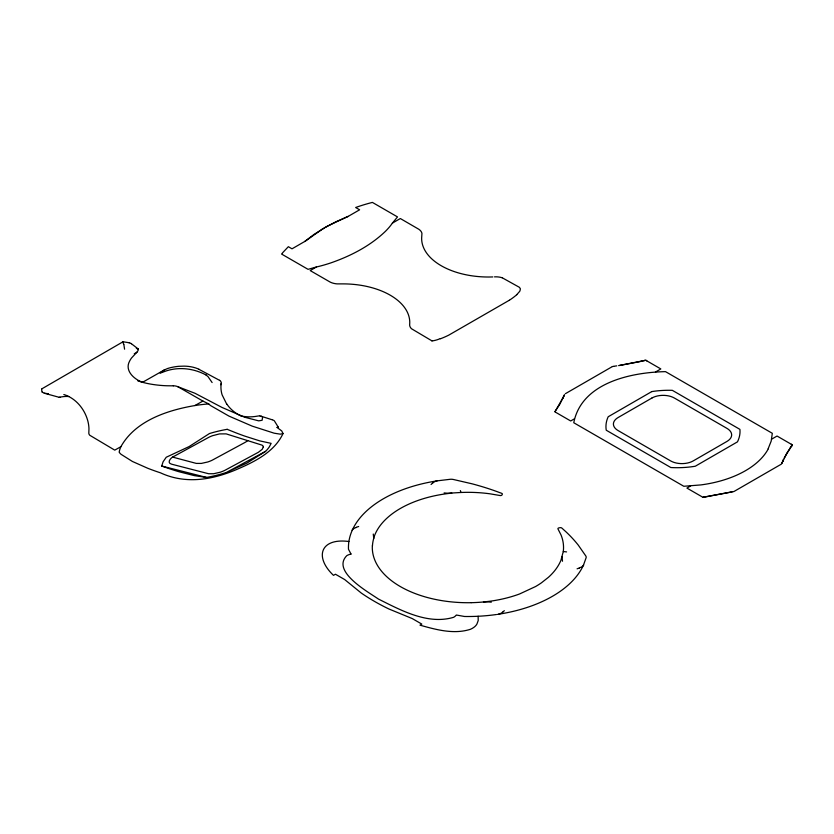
<?xml version="1.0" encoding="UTF-8"?>
<svg xmlns="http://www.w3.org/2000/svg" width="834" height="834" viewBox="0 0 834 834"><rect width="100%" height="100%" fill="white"/><g stroke="black" fill="none" stroke-linecap="round" stroke-linejoin="round"><path stroke-width="1.25" d="M583.487 565.098L586.114 557.758A6.37 3.68 0 0 0 585.833 556.007L578.285 545.144A215.099 124.183 0 0 0 566.119 531.946L561.845 528.068A1.595 0.917 0 0 0 560.104 527.682L559.103 527.839A1.595 0.917 0 0 0 558.019 529.037L561.001 534.896A95.618 55.2 0 0 1 563.284 551.524L560.948 560.281A95.556 55.169 0 0 1 548.428 577.305L541.433 582.82A95.222 54.981 0 0 1 535.543 586.552L519.592 593.964A96.035 55.44 0 0 1 502.975 598.875A95.326 55.034 0 0 1 490.496 601.158L483.48 601.981M226.077 472.565A102.134 58.964 0 0 1 206.509 477.434L194.447 475.651L179.154 471.783A205.821 118.835 0 0 1 161.733 466.029L163.089 461.807L166.247 457.24L189.109 446.576L209.449 433.544A100.653 58.109 0 0 1 227.192 429.312M221.218 383.411L220.937 386.726A78.844 45.516 0 0 0 222.105 394.826L226.681 404.083M768.145 448.765L771.189 441.092L772.315 433.305L665.511 371.641C630.869 372.339 581.559 382.754 573.761 422.744L683.807 486.274L700.862 484.919A91.844 53.022 0 0 0 768.312 448.796M124.579 349.185L123.859 344.567M138.288 349.946L137.464 351.541M283.091 433.419C274.605 451.788 255.048 461.546 237.367 469.188C212.733 479.8 185.805 484.585 160.482 472.826A186.326 107.576 0 0 1 147.681 468.239L132.429 461.473L121.128 454.353A17.941 10.362 0 0 1 119.168 452.174A61.716 35.633 0 0 1 120.857 446.743C135.337 420.795 167.186 410.276 194.875 405.553A92.73 53.543 0 0 1 208.74 403.937A26.667 15.398 0 0 0 210.752 405.678L228.923 416.083L252.149 426.111L274.178 433.19L280.255 434.16L282.987 433.586L281.788 430.99L276.971 427.373A4.785 2.763 0 0 0 278.17 427.008L274.438 420.972A3.836 2.21 0 0 0 273.562 420.294L272.937 420.034M564.399 394.878L563.805 396.254M781.802 463.318L786.848 453.123L792.237 445.283M563.711 396.473L562.919 398.214M564.253 395.149L559.791 404.281L554.975 411.516M781.927 463.099L782.719 461.358M563.346 397.109L555.809 410.338M782.855 461.066L783.522 459.471L783.334 460.055M782.928 460.921L783.199 460.337M784.221 458.033L789.798 448.702M220.676 384.745L221.083 383.911A7.652 4.42 0 0 0 219.665 380.304M790.017 448.056L792.071 445.189M555.517 411.058L555.131 411.61M137.391 351.646L137.047 352.052A8.548 4.941 0 0 1 135.713 353.011L134.253 353.752M431.074 484.502L432.46 483.147M504.32 610.665L503.058 611.895M321.361 229.809L305.39 241.099L292.015 248.824L288.345 246.697L283.112 252.243A124.381 71.807 0 0 0 281.965 253.609L281.6 254.068L308.059 269.34L316.451 266.974A97.693 56.399 0 0 0 324.655 264.837L327.314 264.034A120.2 69.399 0 0 0 331.056 262.825C350.78 255.934 369.942 246.093 385.172 231.581A120.2 69.399 0 0 0 387.278 229.423L388.665 227.891A97.693 56.399 0 0 0 392.366 223.147L397.505 216.913L372.402 202.412A136.286 78.688 0 0 0 355.638 207.499L359.621 209.793L347.549 216.757L335.925 221.761L323.821 228.193M516.736 294.673L519.603 291.452A16.19 9.351 0 0 0 519.989 290.785L520.385 288.814L519.426 287.334L502.245 277.785M136.922 352.167L131.543 357.984A48.205 27.824 0 0 0 129.656 361.028C124.203 370.671 134.347 379.522 142.718 382.358M129.197 342.816A43.702 25.229 0 0 0 123.161 341.836L122.796 342.034A22.226 12.833 0 0 0 123.64 343.983A3.868 2.231 0 0 1 123.766 344.306M304.681 241.516L314.043 234.396L323.311 228.631M265.556 451.371L247 463.037L226.097 472.597L265.556 451.371A55.92 32.286 0 0 0 269.372 446.784L271.133 443.365L259.781 440.884L244.748 436.099A258.894 149.474 0 0 1 235.021 432.481L227.202 429.333M160.545 372.6L161.41 371.995M161.702 371.797L163.547 370.473A9.445 5.452 0 0 1 164.027 370.129L167.425 368.555A35.216 20.329 0 0 1 178.757 366.303L184.064 366.136A24.426 14.105 0 0 1 198.951 369.233M509.386 300.219L510.418 299.542A81.649 47.142 0 0 0 516.778 294.683M321.799 229.392L324.624 227.87M41.867 388.832L122.827 341.888M316.451 266.974L310.206 270.581L329.993 281.986A13.24 7.642 0 0 0 337.04 283.883L343.149 283.883A66.783 38.552 0 0 1 409.744 323.123L409.671 324.311A13.219 7.631 0 0 0 411.516 328.752L431.939 340.866M392.355 223.147L400.33 218.539L418.824 229.267A13.229 7.642 0 0 1 421.941 233.468L421.66 237.794A66.772 38.552 0 0 0 492.831 276.93L492.863 276.93M509.313 300.261L448.775 335.132A81.649 47.142 0 0 1 440.362 338.802M565.358 393.711L611.875 366.856M574.313 418.887L570.696 420.972L555.746 412.34M655.482 372.027L660.83 368.941L646.6 360.726A5.265 3.044 0 0 0 645.996 360.424L645.996 360.424M690.604 485.951L686.924 488.078L702.603 497.116M771.648 439.164L777.048 436.036L791.487 444.376A5.265 3.044 0 0 1 792.008 444.72M325.197 227.401L328.679 225.472M142.583 382.295L164.611 369.775M120.847 446.732L114.738 450.131L89.811 435.285A7.965 4.597 0 0 1 88.831 432.742L88.957 428.624A103.114 59.537 0 0 0 87.466 419.679C84.338 409.317 76.947 399.997 66.918 395.65A23.404 13.511 0 0 0 63.822 394.524M194.875 405.553L202.923 401.071L208.74 403.937M277.211 427.529L278.17 427.008M329.347 225.243L345.255 217.695M160.118 373.184L165.413 371.213A30.514 17.618 0 0 1 169.855 369.9C181.812 367.043 194.656 369.024 205.487 374.695A28.127 16.242 0 0 1 208.041 376.655L212.117 382.556M345.881 217.309L348.258 216.35M356.306 527.297L358.651 526.494M579.442 568.006L577.086 568.809M645.182 360.382L640.095 361.476M644.63 360.517L619.537 365.417M703.51 497.272L732.711 491.779A3.19 1.835 0 0 0 734.358 491.278L780.864 464.423A3.19 1.835 0 0 0 781.739 463.475M703.354 497.179L732.075 491.862M640.21 361.57L620.225 365.355M619.996 365.396L618.599 365.615M614.21 366.241L616.753 365.855M613.563 366.345L613.657 366.324M496.511 614.512L496.418 614.522A119.491 68.993 0 0 1 464.507 616.482L456.313 615.023A13.292 7.673 0 0 1 453.623 617.306C427.832 625.041 401.029 610.332 378.428 599.052C368.002 591.817 331.171 571.363 346.808 555.642A13.396 7.735 0 0 1 350.999 554.026M444.115 492.915A27.303 15.763 0 0 0 448.431 493.228L461.014 492.477A95.618 55.2 0 0 1 489.787 493.78L499.952 495.511A1.595 0.928 0 0 0 502.026 494.896L502.297 494.312A1.595 0.917 0 0 0 501.641 493.311L494.927 490.84A215.099 124.183 0 0 0 472.065 483.814L453.248 479.456A6.37 3.68 0 0 0 450.214 479.289L437.485 480.811A119.491 68.993 0 0 0 352.261 530.216L351.906 531.029A119.491 68.993 0 0 0 348.487 549.272L350.999 554.026M451.757 493.123L451.809 493.123A95.618 55.2 0 0 0 373.601 538.462M483.532 601.971L486.973 601.877A27.178 15.69 0 0 1 491.289 602.19M173.326 385.84L166.915 385.767A70.807 40.887 0 0 1 150.818 384.13A61.633 35.581 0 0 1 142.468 382.285L137.818 380.867M48.445 393.721L44.442 393.252L42.148 392.126M348.893 541.506C320.537 537.732 314.022 556.893 333.485 575.356L335.445 574.23L344.63 579.526L361.237 593.016A215.37 124.339 0 0 0 388.894 608.976L412.236 618.567L421.816 624.093L419.982 625.156C436.182 629.712 453.873 634.611 470.428 629.295A18.338 10.592 0 0 0 476.902 624.103L478.216 620.538L478.132 616.263M68.826 396.546L67.262 396.442A18.734 10.821 0 0 0 59.621 397.265M563.284 551.524L566.567 551.91M161.723 466.039L206.498 477.413M172.732 457.136L196.292 463.402L201.328 463.423L207.739 461.984A28.919 16.701 0 0 0 212.347 460.128L244.57 442.677A24.123 13.928 0 0 0 247.74 440.613M44.327 393.231L58.807 397.203M272.395 419.846L260.948 416.187M177.632 386.622L195.041 393.294L221.917 407.399L244.529 417.198L258.728 420.857L262.105 420.273L262.574 417.459M240.859 415.812L238.409 414.55M198.899 369.285L219.582 380.346M136.328 348.278L138.434 349.415A2.408 1.387 0 0 0 138.319 349.133M202.923 401.071L177.913 386.736A7.746 4.472 0 0 0 173.326 385.777M131.365 343.702L138.152 348.914M460.347 490.58L461.014 492.477M562.502 561.24L562.064 557.3A14.803 8.548 0 0 1 562.199 556.737M373.257 534.041L373.736 538.013A14.772 8.528 0 0 1 373.601 538.576M42.065 391.865A23.779 13.73 0 0 1 41.7 389.04M205.487 374.695A3.909 2.252 0 0 1 205.956 374.518M259.968 415.957A3.555 2.054 0 0 1 262.314 416.969M259.562 415.916A2.596 1.501 0 0 0 258.436 415.968L255.173 416.489A24.269 14.011 0 0 1 241.12 415.968M59.965 397.14A1.241 0.719 0 0 1 59.224 397.318M129.207 342.805A4.556 2.627 0 0 1 131.418 343.723M238.274 414.623A54.085 31.223 0 0 1 226.858 404.052M583.466 565.15A119.491 68.993 0 0 1 497.919 614.304M483.459 601.981A95.556 55.169 0 0 1 471.179 602.68M372.464 545.686A95.556 55.169 0 0 1 373.674 538.597M471.127 602.69A95.618 55.2 0 0 1 372.36 545.665M352.094 530.174A9.153 5.285 0 0 1 356.42 527.432M583.654 565.139A9.153 5.285 0 0 1 579.317 567.871M502.798 611.927A10.018 5.786 0 0 1 498.002 614.418M432.627 483.199A10.018 5.786 0 0 1 437.402 480.686M646.173 360.528A5.369 3.107 0 0 1 646.777 360.83M791.31 444.272A5.369 3.107 0 0 1 791.831 444.616M704.042 497.085A1.084 0.625 0 0 1 703.041 497.345M644.786 360.278A1.418 0.813 0 0 1 646.1 360.278M792.3 445.429A1.449 0.834 0 0 1 791.987 445.7M555.142 412.048A1.105 0.636 0 0 1 554.944 411.871M612.312 366.637A3.357 1.939 0 0 1 613.24 366.387M494.499 276.867A13.208 7.621 0 0 1 502.183 277.764M440.133 338.635A21.621 12.489 0 0 1 431.981 340.97M263.294 446.982L262.22 449.286L258.446 452.247L224.805 470.366A30.076 17.368 0 0 1 220.134 472.242L213.681 473.722L208.625 473.743L171.679 464.204C165.966 462.839 171.304 457.011 174.514 456.062L208.927 437.245A30.18 17.431 0 0 1 212.566 435.692L219.488 433.909L226.139 433.878L261.793 445.054A3.743 2.158 0 0 1 263.044 446.054L263.294 446.982M651.781 391.594L608.205 416.75A65.813 37.999 0 0 0 606.255 430.229L670.838 467.53A65.719 37.937 0 0 0 695.295 466.227L737.454 441.864A65.469 37.791 0 0 0 739.925 429.374L672.329 390.333A65.563 37.853 0 0 0 651.781 391.584M651.875 398.047L618.077 417.553A15.929 9.195 0 0 0 618.077 430.563L670.651 460.921A15.929 9.195 0 0 0 693.19 460.921L726.987 441.405A15.929 9.195 0 0 0 726.987 428.395L674.414 398.047A15.929 9.195 0 0 0 651.875 398.047"/></g></svg>
